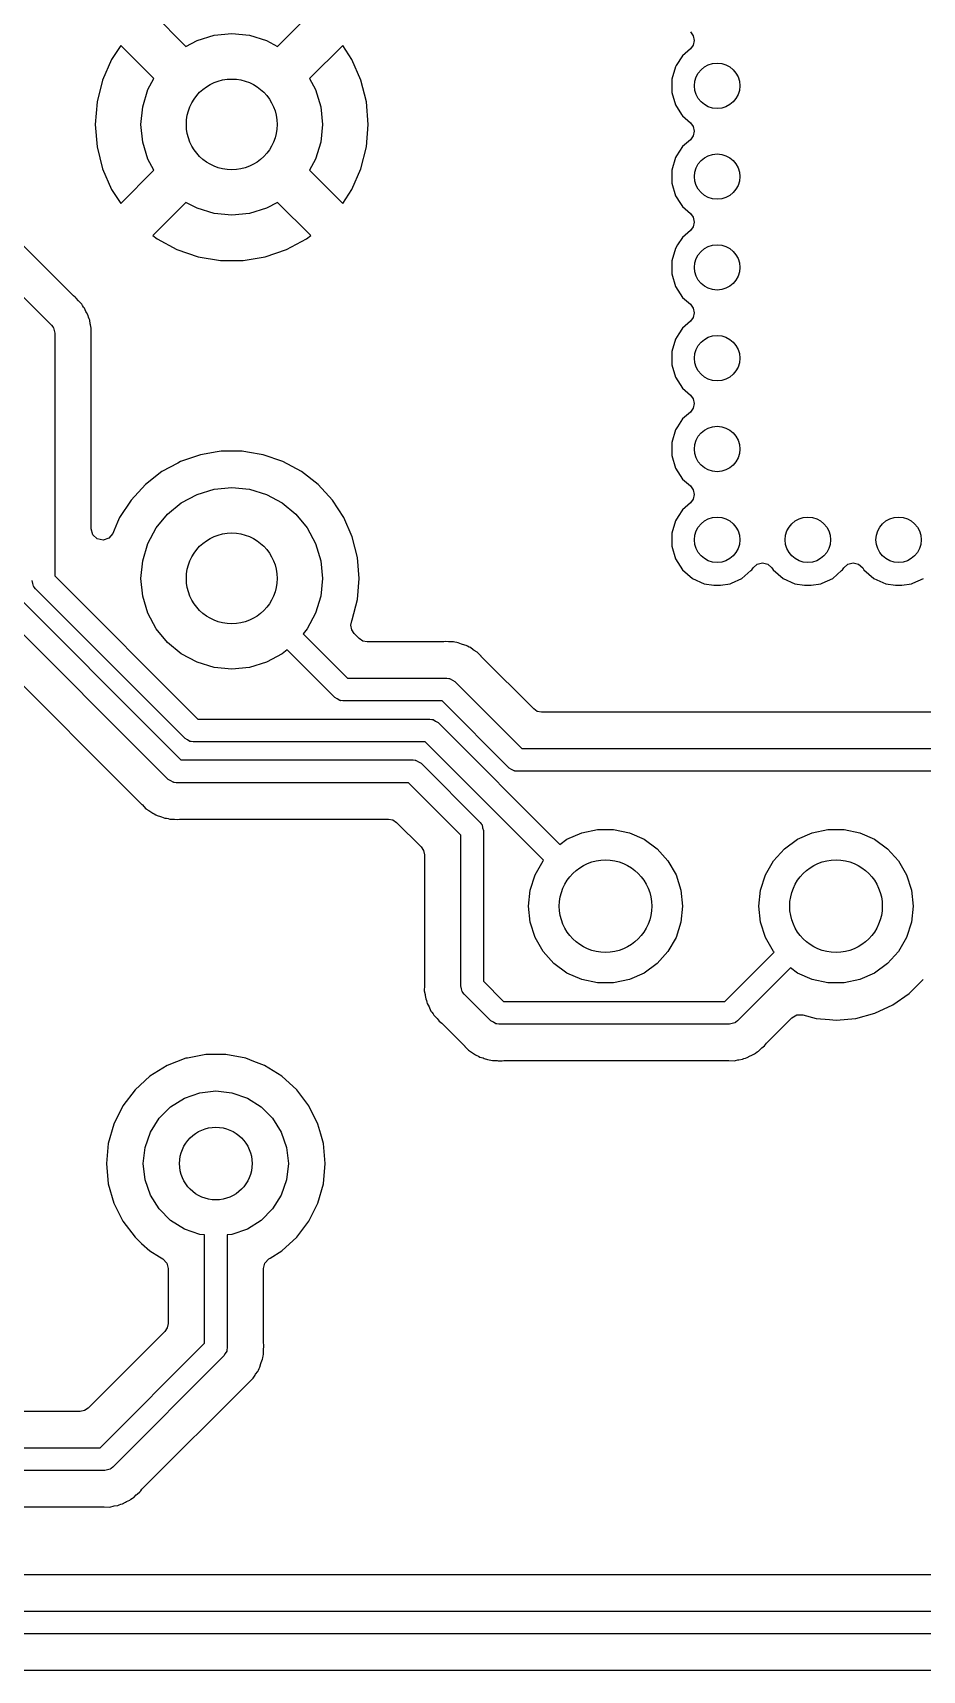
# Model space of a CAD drawing. Extents: x 0.79 to 7.48, y -4.92 to -0.79.
# Drawn here: x 2.857 to 3.243, y -1.91 to -1.2 of the extents above; entities that cross this region are included whole.
import ezdxf

# ---------------------------------------------------------------- set-up
doc = ezdxf.new("R2010")
doc.units = 0
doc.header["$MEASUREMENT"] = 0
doc.layers.add('BLACK', color=7, linetype='CONTINUOUS')

msp = doc.modelspace()

# ---------------------------------------------------------------- linework, layer by layer
at = {"layer": 'BLACK', "linetype": 'CONTINUOUS'}
for p, q in [((2.90866, -1.19198), (2.92303, -1.20636)), ((2.96279, -1.20636), (2.97717, -1.19198)), ((2.89475, -1.20591), (2.8908, -1.21195)), ((2.90911, -1.22028), (2.89475, -1.20591)), ((2.92303, -1.20636), (2.92785, -1.20378)), ((2.92785, -1.20378), (2.93523, -1.20154)), ((2.93523, -1.20154), (2.94291, -1.20079)), ((2.94291, -1.20079), (2.95059, -1.20154)), ((2.95059, -1.20154), (2.95798, -1.20378)), ((2.95798, -1.20378), (2.96279, -1.20636)), ((2.99108, -1.20591), (2.97671, -1.22028)), ((2.99503, -1.21195), (2.99108, -1.20591)), ((3.14191, -1.20005), (3.14316, -1.20171)), ((3.14316, -1.20577), (3.14191, -1.20743)), ((3.14316, -1.20171), (3.1436, -1.20374)), ((3.1436, -1.20374), (3.14316, -1.20577)), ((2.8908, -1.21195), (2.88687, -1.22092)), ((2.99896, -1.22092), (2.99503, -1.21195)), ((3.1385, -1.21039), (3.13578, -1.21462)), ((3.14191, -1.20743), (3.1385, -1.21039)), ((2.88687, -1.22092), (2.88446, -1.2304)), ((2.90654, -1.22509), (2.90911, -1.22028)), ((2.97671, -1.22028), (2.97929, -1.22509)), ((3.00136, -1.2304), (2.99896, -1.22092)), ((3.13543, -1.21516), (3.13384, -1.22059)), ((3.13384, -1.22059), (3.13384, -1.22626)), ((3.13578, -1.21462), (3.13543, -1.21516)), ((2.9043, -1.23248), (2.90654, -1.22509)), ((2.97929, -1.22509), (2.98153, -1.23248)), ((3.13384, -1.22626), (3.13543, -1.23169)), ((2.88446, -1.2304), (2.88366, -1.24016)), ((2.90354, -1.24016), (2.9043, -1.23248)), ((2.98153, -1.23248), (2.98228, -1.24016)), ((3.00217, -1.24016), (3.00136, -1.2304)), ((3.13543, -1.23169), (3.13809, -1.23582)), ((2.77415, -1.23668), (2.8647, -1.32723)), ((2.88366, -1.24016), (2.88446, -1.24991)), ((2.9043, -1.24784), (2.90354, -1.24016)), ((2.98228, -1.24016), (2.98153, -1.24784)), ((3.00136, -1.24991), (3.00217, -1.24016)), ((3.13809, -1.23582), (3.1385, -1.23646)), ((3.1385, -1.23646), (3.14191, -1.23942)), ((3.14191, -1.23942), (3.14316, -1.24108)), ((3.14316, -1.24108), (3.1436, -1.24311)), ((2.90654, -1.25522), (2.9043, -1.24784)), ((2.98153, -1.24784), (2.97929, -1.25522)), ((3.14191, -1.2468), (3.1385, -1.24976)), ((3.14316, -1.24514), (3.14191, -1.2468)), ((3.1436, -1.24311), (3.14316, -1.24514)), ((2.88446, -1.24991), (2.88687, -1.2594)), ((2.90911, -1.26004), (2.90654, -1.25522)), ((2.97929, -1.25522), (2.97671, -1.26004)), ((2.99896, -1.2594), (3.00136, -1.24991)), ((3.13543, -1.25453), (3.13384, -1.25996)), ((3.13592, -1.25377), (3.13543, -1.25453)), ((3.1385, -1.24976), (3.13592, -1.25377)), ((2.88687, -1.2594), (2.8908, -1.26836)), ((2.89475, -1.2744), (2.90911, -1.26004)), ((2.97671, -1.26004), (2.99108, -1.2744)), ((2.99503, -1.26836), (2.99896, -1.2594)), ((3.13384, -1.25996), (3.13384, -1.26563)), ((2.8908, -1.26836), (2.89475, -1.2744)), ((2.99108, -1.2744), (2.99503, -1.26836)), ((3.13384, -1.26563), (3.13543, -1.27107)), ((2.89475, -1.2744), (2.89475, -1.2744)), ((2.92303, -1.27396), (2.90866, -1.28833)), ((2.92785, -1.27653), (2.92303, -1.27396)), ((2.93523, -1.27877), (2.92785, -1.27653)), ((2.95798, -1.27653), (2.95059, -1.27877)), ((2.96279, -1.27396), (2.95798, -1.27653)), ((2.97717, -1.28833), (2.96279, -1.27396)), ((3.13543, -1.27107), (3.13758, -1.2744)), ((3.13758, -1.2744), (3.1385, -1.27583)), ((3.1385, -1.27583), (3.14191, -1.27879)), ((2.94291, -1.27953), (2.93523, -1.27877)), ((2.95059, -1.27877), (2.94291, -1.27953)), ((3.14191, -1.27879), (3.14316, -1.28045)), ((3.14316, -1.28451), (3.14191, -1.28617)), ((3.14316, -1.28045), (3.1436, -1.28248)), ((3.1436, -1.28248), (3.14316, -1.28451)), ((2.8743, -1.31453), (2.8481, -1.28833)), ((2.90866, -1.28833), (2.9105, -1.28977)), ((2.90866, -1.28833), (2.90866, -1.28833)), ((2.9105, -1.28977), (2.91911, -1.29442)), ((2.96672, -1.29442), (2.97532, -1.28977)), ((2.97532, -1.28977), (2.97717, -1.28833)), ((3.1385, -1.28913), (3.13637, -1.29244)), ((3.14191, -1.28617), (3.1385, -1.28913)), ((2.91911, -1.29442), (2.92837, -1.2976)), ((2.92837, -1.2976), (2.93802, -1.29921)), ((2.93802, -1.29921), (2.94781, -1.29921)), ((2.94781, -1.29921), (2.95746, -1.2976)), ((2.95746, -1.2976), (2.96672, -1.29442)), ((3.13543, -1.2939), (3.13384, -1.29933)), ((3.13384, -1.29933), (3.13384, -1.305)), ((3.13637, -1.29244), (3.13543, -1.2939)), ((3.13384, -1.305), (3.13543, -1.31044)), ((3.13543, -1.31044), (3.13752, -1.31367)), ((2.87494, -1.31507), (2.8743, -1.31453)), ((2.87547, -1.31545), (2.87494, -1.31507)), ((2.87644, -1.31664), (2.87547, -1.31545)), ((2.87678, -1.31701), (2.87644, -1.31664)), ((2.87786, -1.31809), (2.87678, -1.31701)), ((2.87818, -1.31866), (2.87786, -1.31809)), ((2.87865, -1.31935), (2.87818, -1.31866)), ((2.87906, -1.31986), (2.87865, -1.31935)), ((2.87967, -1.32126), (2.87906, -1.31986)), ((3.13752, -1.31367), (3.1385, -1.3152)), ((3.1385, -1.3152), (3.14191, -1.31816)), ((3.14191, -1.31816), (3.14316, -1.31982)), ((3.14316, -1.31982), (3.1436, -1.32185)), ((2.8647, -1.32723), (2.86523, -1.32793)), ((2.8799, -1.32171), (2.87967, -1.32126)), ((2.88065, -1.32305), (2.8799, -1.32171)), ((2.8808, -1.32368), (2.88065, -1.32305)), ((2.88065, -1.32305), (2.88065, -1.32305)), ((2.88107, -1.32447), (2.8808, -1.32368)), ((2.88133, -1.32507), (2.88107, -1.32447)), ((2.88154, -1.32659), (2.88133, -1.32507)), ((2.88163, -1.32708), (2.88154, -1.32659)), ((2.88198, -1.3285), (2.88163, -1.32708)), ((3.14191, -1.32554), (3.1385, -1.3285)), ((3.14316, -1.32388), (3.14191, -1.32554)), ((3.1436, -1.32185), (3.14316, -1.32388)), ((2.86523, -1.32793), (2.86536, -1.32805)), ((2.86536, -1.32805), (2.86539, -1.32815)), ((2.86539, -1.32815), (2.86554, -1.32835)), ((2.86554, -1.32835), (2.8658, -1.32954)), ((2.8658, -1.32954), (2.86614, -1.33071)), ((2.86614, -1.33071), (2.86614, -1.43595)), ((2.88191, -1.33098), (2.88199, -1.32857)), ((2.88191, -1.33115), (2.88191, -1.33098)), ((2.88191, -1.41554), (2.88191, -1.33115)), ((2.88199, -1.32857), (2.88198, -1.3285)), ((3.13543, -1.33327), (3.13384, -1.3387)), ((3.1369, -1.33098), (3.13543, -1.33327)), ((3.1385, -1.3285), (3.1369, -1.33098)), ((3.13384, -1.3387), (3.13384, -1.34437)), ((3.13384, -1.34437), (3.13543, -1.34981)), ((3.13543, -1.34981), (3.1385, -1.35457)), ((3.1385, -1.35457), (3.1385, -1.35457)), ((3.1385, -1.35457), (3.14191, -1.35753)), ((3.14191, -1.35753), (3.14316, -1.35919)), ((3.14316, -1.36325), (3.14191, -1.36491)), ((3.14316, -1.35919), (3.1436, -1.36122)), ((3.1436, -1.36122), (3.14316, -1.36325)), ((3.1385, -1.36787), (3.13632, -1.37126)), ((3.14191, -1.36491), (3.1385, -1.36787)), ((3.13543, -1.37264), (3.13384, -1.37807)), ((3.13632, -1.37126), (3.13543, -1.37264)), ((2.92933, -1.38337), (2.92069, -1.38634)), ((2.93654, -1.38217), (2.92933, -1.38337)), ((2.93834, -1.38187), (2.93654, -1.38217)), ((2.94748, -1.38187), (2.93834, -1.38187)), ((2.94974, -1.38225), (2.94748, -1.38187)), ((2.9565, -1.38337), (2.94974, -1.38225)), ((2.96514, -1.38634), (2.9565, -1.38337)), ((3.13384, -1.37807), (3.13384, -1.38374)), ((3.13384, -1.38374), (3.13543, -1.38918)), ((2.91265, -1.39069), (2.90544, -1.3963)), ((2.91948, -1.38699), (2.91265, -1.39069)), ((2.92069, -1.38634), (2.91948, -1.38699)), ((2.92069, -1.38634), (2.92069, -1.38634)), ((2.92069, -1.38634), (2.92069, -1.38634)), ((2.97317, -1.39069), (2.96514, -1.38634)), ((2.96514, -1.38634), (2.96514, -1.38634)), ((2.96514, -1.38634), (2.96514, -1.38634)), ((2.98039, -1.3963), (2.97317, -1.39069)), ((3.13543, -1.38918), (3.13752, -1.39242)), ((2.90544, -1.3963), (2.89925, -1.40303)), ((2.92785, -1.40063), (2.93523, -1.39839)), ((2.93523, -1.39839), (2.94291, -1.39764)), ((2.94291, -1.39764), (2.95059, -1.39839)), ((2.95059, -1.39839), (2.95798, -1.40063)), ((2.98657, -1.40303), (2.98039, -1.3963)), ((3.13752, -1.39242), (3.1385, -1.39394)), ((3.1385, -1.39394), (3.14191, -1.3969)), ((3.14191, -1.3969), (3.14316, -1.39856)), ((3.14316, -1.39856), (3.1436, -1.40059)), ((2.89925, -1.40303), (2.89425, -1.41068)), ((2.91507, -1.40917), (2.92104, -1.40427)), ((2.92104, -1.40427), (2.92785, -1.40063)), ((2.95798, -1.40063), (2.96479, -1.40427)), ((2.96479, -1.40427), (2.97075, -1.40917)), ((2.99157, -1.41068), (2.98657, -1.40303)), ((3.14191, -1.40428), (3.1385, -1.40724)), ((3.14316, -1.40262), (3.14191, -1.40428)), ((3.1436, -1.40059), (3.14316, -1.40262)), ((2.89342, -1.41258), (2.89186, -1.41614)), ((2.89425, -1.41068), (2.89342, -1.41258)), ((2.91018, -1.41514), (2.91507, -1.40917)), ((2.97075, -1.40917), (2.97565, -1.41514)), ((2.99524, -1.41904), (2.99157, -1.41068)), ((3.13543, -1.41201), (3.13384, -1.41744)), ((3.13664, -1.41014), (3.13543, -1.41201)), ((3.1385, -1.40724), (3.13664, -1.41014)), ((2.88262, -1.41807), (2.88191, -1.41554)), ((2.88454, -1.41987), (2.88262, -1.41807)), ((2.88711, -1.42041), (2.88454, -1.41987)), ((2.8896, -1.41953), (2.88711, -1.42041)), ((2.89126, -1.4175), (2.8896, -1.41953)), ((2.89186, -1.41614), (2.89126, -1.4175)), ((2.90654, -1.42194), (2.91018, -1.41514)), ((2.97565, -1.41514), (2.97929, -1.42194)), ((2.99749, -1.4279), (2.99524, -1.41904)), ((3.13384, -1.41744), (3.13384, -1.42311)), ((2.9043, -1.42933), (2.90654, -1.42194)), ((2.97929, -1.42194), (2.98153, -1.42933)), ((3.13384, -1.42311), (3.13543, -1.42855)), ((2.83866, -1.43353), (2.92088, -1.51575)), ((2.90354, -1.43701), (2.9043, -1.42933)), ((2.98153, -1.42933), (2.98228, -1.43701)), ((2.99824, -1.43701), (2.99749, -1.4279)), ((3.13543, -1.42855), (3.1385, -1.43331)), ((3.1385, -1.43331), (3.1385, -1.43331)), ((3.1385, -1.43331), (3.14278, -1.43702)), ((3.16431, -1.43702), (3.16819, -1.43365)), ((3.16819, -1.43365), (3.16859, -1.43331)), ((3.16859, -1.43331), (3.16912, -1.43248)), ((3.16912, -1.43248), (3.17089, -1.43084)), ((3.17089, -1.43084), (3.17323, -1.43024)), ((3.17323, -1.43024), (3.17557, -1.43084)), ((3.17557, -1.43084), (3.17734, -1.43248)), ((3.17734, -1.43248), (3.17787, -1.43331)), ((3.17787, -1.43331), (3.18215, -1.43702)), ((3.20368, -1.43702), (3.20756, -1.43365)), ((3.20756, -1.43365), (3.20796, -1.43331)), ((3.20796, -1.43331), (3.20849, -1.43248)), ((3.20849, -1.43248), (3.21026, -1.43084)), ((3.21026, -1.43084), (3.2126, -1.43024)), ((3.2126, -1.43024), (3.21494, -1.43084)), ((3.21494, -1.43084), (3.21671, -1.43248)), ((3.21671, -1.43248), (3.21724, -1.43331)), ((3.21724, -1.43331), (3.22152, -1.43702)), ((2.85664, -1.43916), (2.8563, -1.43799)), ((2.8569, -1.44035), (2.85664, -1.43916)), ((2.85705, -1.44055), (2.8569, -1.44035)), ((2.85708, -1.44065), (2.85705, -1.44055)), ((2.85721, -1.44077), (2.85708, -1.44065)), ((2.85774, -1.44147), (2.85721, -1.44077)), ((2.86614, -1.43595), (2.92822, -1.49803)), ((2.9043, -1.44469), (2.90354, -1.43701)), ((2.98228, -1.43701), (2.98153, -1.44469)), ((2.99749, -1.44611), (2.99824, -1.43701)), ((3.14278, -1.43702), (3.14793, -1.43938)), ((3.14793, -1.43938), (3.15213, -1.43998)), ((3.15213, -1.43998), (3.15495, -1.43998)), ((3.15495, -1.43998), (3.15915, -1.43938)), ((3.15915, -1.43938), (3.15978, -1.43909)), ((3.15978, -1.43909), (3.16431, -1.43702)), ((3.18215, -1.43702), (3.1873, -1.43938)), ((3.1873, -1.43938), (3.1915, -1.43998)), ((3.1915, -1.43998), (3.19432, -1.43998)), ((3.19432, -1.43998), (3.19852, -1.43938)), ((3.19852, -1.43938), (3.19915, -1.43909)), ((3.19915, -1.43909), (3.20368, -1.43702)), ((3.22152, -1.43702), (3.22667, -1.43938)), ((3.22667, -1.43938), (3.23087, -1.43998)), ((3.23087, -1.43998), (3.23369, -1.43998)), ((3.23369, -1.43998), (3.23789, -1.43938)), ((3.23789, -1.43938), (3.23852, -1.43909)), ((3.23852, -1.43909), (3.24305, -1.43702)), ((2.91536, -1.52415), (2.83314, -1.44193)), ((2.9227, -1.50643), (2.85774, -1.44147)), ((2.90654, -1.45207), (2.9043, -1.44469)), ((2.98153, -1.44469), (2.97929, -1.45207)), ((2.99524, -1.45497), (2.99749, -1.44611)), ((2.91018, -1.45888), (2.90654, -1.45207)), ((2.97929, -1.45207), (2.97565, -1.45888)), ((2.99461, -1.45736), (2.99503, -1.45547)), ((2.99503, -1.45547), (2.99524, -1.45497)), ((2.82804, -1.45913), (2.9039, -1.53499)), ((2.91507, -1.46485), (2.91018, -1.45888)), ((2.97565, -1.45888), (2.97389, -1.46102)), ((2.97389, -1.46102), (2.99318, -1.48031)), ((2.99497, -1.45927), (2.99461, -1.45736)), ((2.99604, -1.46088), (2.99497, -1.45927)), ((2.99828, -1.46312), (2.99604, -1.46088)), ((2.92104, -1.46974), (2.91507, -1.46485)), ((2.92785, -1.47338), (2.92104, -1.46974)), ((2.96479, -1.46974), (2.95798, -1.47338)), ((2.96693, -1.46798), (2.96479, -1.46974)), ((2.98766, -1.48872), (2.96693, -1.46798)), ((2.99987, -1.46418), (2.99828, -1.46312)), ((3.00173, -1.46455), (2.99987, -1.46418)), ((3.03409, -1.46455), (3.00173, -1.46455)), ((3.03492, -1.46448), (3.03409, -1.46455)), ((3.03497, -1.46447), (3.03492, -1.46448)), ((3.03556, -1.46436), (3.03497, -1.46447)), ((3.03695, -1.46451), (3.03556, -1.46436)), ((3.03709, -1.46452), (3.03695, -1.46451)), ((3.03759, -1.46455), (3.03709, -1.46452)), ((3.03912, -1.46455), (3.03759, -1.46455)), ((3.03975, -1.46472), (3.03912, -1.46455)), ((3.04057, -1.46488), (3.03975, -1.46472)), ((3.04122, -1.46495), (3.04057, -1.46488)), ((3.04265, -1.46551), (3.04122, -1.46495)), ((3.04312, -1.46567), (3.04265, -1.46551)), ((3.0446, -1.46608), (3.04312, -1.46567)), ((3.04516, -1.46642), (3.0446, -1.46608)), ((3.0459, -1.46679), (3.04516, -1.46642)), ((3.04651, -1.46703), (3.0459, -1.46679)), ((3.04773, -1.46796), (3.04651, -1.46703)), ((3.04651, -1.46703), (3.04651, -1.46703)), ((3.04815, -1.46824), (3.04773, -1.46796)), ((3.04945, -1.46904), (3.04815, -1.46824)), ((3.0511, -1.4708), (3.04945, -1.46904)), ((2.93523, -1.47562), (2.92785, -1.47338)), ((2.94291, -1.47638), (2.93523, -1.47562)), ((2.95059, -1.47562), (2.94291, -1.47638)), ((2.95798, -1.47338), (2.95059, -1.47562)), ((3.05121, -1.47092), (3.0511, -1.4708)), ((3.07393, -1.49363), (3.05121, -1.47092)), ((2.99318, -1.48031), (3.03628, -1.48031)), ((3.03628, -1.48031), (3.03715, -1.48044)), ((3.03715, -1.48044), (3.03732, -1.48043)), ((3.03732, -1.48043), (3.03742, -1.48048)), ((3.03742, -1.48048), (3.03766, -1.48051)), ((3.03766, -1.48051), (3.03869, -1.48117)), ((3.03869, -1.48117), (3.03976, -1.48176)), ((3.03976, -1.48176), (3.06883, -1.51083)), ((2.98873, -1.4893), (2.98766, -1.48872)), ((2.98976, -1.48996), (2.98873, -1.4893)), ((2.99, -1.48999), (2.98976, -1.48996)), ((2.9901, -1.49005), (2.99, -1.48999)), ((2.99027, -1.49003), (2.9901, -1.49005)), ((2.99114, -1.49016), (2.99027, -1.49003)), ((3.03424, -1.49016), (2.99114, -1.49016)), ((3.06331, -1.51923), (3.03424, -1.49016)), ((2.92822, -1.49803), (3.02894, -1.49803)), ((3.02894, -1.49803), (3.02981, -1.49816)), ((3.02981, -1.49816), (3.02998, -1.49814)), ((3.02998, -1.49814), (3.03008, -1.4982)), ((3.07551, -1.49469), (3.07393, -1.49363)), ((3.07738, -1.49506), (3.07551, -1.49469)), ((3.33954, -1.49506), (3.07738, -1.49506)), ((3.03008, -1.4982), (3.03032, -1.49823)), ((3.03032, -1.49823), (3.03135, -1.49889)), ((3.03135, -1.49889), (3.03242, -1.49947)), ((3.03242, -1.49947), (3.08532, -1.55238)), ((2.92377, -1.50702), (2.9227, -1.50643)), ((2.92479, -1.50767), (2.92377, -1.50702)), ((2.92504, -1.50771), (2.92479, -1.50767)), ((2.92514, -1.50776), (2.92504, -1.50771)), ((2.92531, -1.50775), (2.92514, -1.50776)), ((2.92618, -1.50787), (2.92531, -1.50775)), ((3.0269, -1.50787), (2.92618, -1.50787)), ((3.07825, -1.55923), (3.0269, -1.50787)), ((3.06883, -1.51083), (3.34173, -1.51083)), ((2.92088, -1.51575), (3.0216, -1.51575)), ((3.0216, -1.51575), (3.02247, -1.51587)), ((3.02247, -1.51587), (3.02264, -1.51586)), ((3.02264, -1.51586), (3.02274, -1.51591)), ((3.02274, -1.51591), (3.02299, -1.51595)), ((3.02299, -1.51595), (3.02401, -1.51661)), ((3.02401, -1.51661), (3.02508, -1.51719)), ((3.02508, -1.51719), (3.0507, -1.54281)), ((3.06438, -1.51981), (3.06331, -1.51923)), ((2.91643, -1.52473), (2.91536, -1.52415)), ((2.91746, -1.52539), (2.91643, -1.52473)), ((2.9177, -1.52543), (2.91746, -1.52539)), ((2.9178, -1.52548), (2.9177, -1.52543)), ((2.91797, -1.52547), (2.9178, -1.52548)), ((2.91884, -1.52559), (2.91797, -1.52547)), ((3.01956, -1.52559), (2.91884, -1.52559)), ((3.0423, -1.54833), (3.01956, -1.52559)), ((3.0654, -1.52047), (3.06438, -1.51981)), ((3.06565, -1.52051), (3.0654, -1.52047)), ((3.06574, -1.52056), (3.06565, -1.52051)), ((3.06592, -1.52054), (3.06574, -1.52056)), ((3.06679, -1.52067), (3.06592, -1.52054)), ((3.33969, -1.52067), (3.06679, -1.52067)), ((2.9039, -1.53499), (2.90402, -1.53511)), ((2.90402, -1.53511), (2.90566, -1.53687)), ((2.90566, -1.53687), (2.90566, -1.53687)), ((2.90566, -1.53687), (2.90697, -1.53767)), ((2.90697, -1.53767), (2.90739, -1.53795)), ((2.90739, -1.53795), (2.90861, -1.53887)), ((2.90861, -1.53887), (2.90922, -1.53911)), ((2.90922, -1.53911), (2.90996, -1.53948)), ((2.90996, -1.53948), (2.91052, -1.53982)), ((2.91052, -1.53982), (2.912, -1.54024)), ((2.912, -1.54024), (2.91247, -1.5404)), ((2.91247, -1.5404), (2.9139, -1.54096)), ((2.9139, -1.54096), (2.91455, -1.54103)), ((2.91455, -1.54103), (2.91537, -1.54118)), ((2.91537, -1.54118), (2.916, -1.54136)), ((2.916, -1.54136), (2.91753, -1.54136)), ((2.91753, -1.54136), (2.91803, -1.54138)), ((2.91803, -1.54138), (2.91956, -1.54154)), ((2.91956, -1.54154), (2.9202, -1.54143)), ((2.9202, -1.54143), (2.92103, -1.54136)), ((2.92103, -1.54136), (3.01101, -1.54136)), ((3.01101, -1.54136), (3.01287, -1.54173)), ((3.01287, -1.54173), (3.01446, -1.54279)), ((3.01446, -1.54279), (3.0251, -1.55343)), ((3.0507, -1.54281), (3.05122, -1.54351)), ((3.05122, -1.54351), (3.05136, -1.54363)), ((3.05136, -1.54363), (3.05139, -1.54373)), ((3.05139, -1.54373), (3.05154, -1.54393)), ((3.05154, -1.54393), (3.05179, -1.54512)), ((3.05179, -1.54512), (3.05214, -1.54629)), ((3.05214, -1.54629), (3.05214, -1.61171)), ((3.08839, -1.55015), (3.09478, -1.54731)), ((3.09478, -1.54731), (3.10162, -1.54585)), ((3.10162, -1.54585), (3.10862, -1.54585)), ((3.10862, -1.54585), (3.11546, -1.54731)), ((3.11546, -1.54731), (3.12185, -1.55015)), ((3.18839, -1.55015), (3.19478, -1.54731)), ((3.19478, -1.54731), (3.20162, -1.54585)), ((3.20162, -1.54585), (3.20862, -1.54585)), ((3.20862, -1.54585), (3.21546, -1.54731)), ((3.21546, -1.54731), (3.22185, -1.55015)), ((3.0251, -1.55343), (3.02616, -1.55501)), ((3.0423, -1.61375), (3.0423, -1.54833)), ((3.08532, -1.55238), (3.08839, -1.55015)), ((3.12185, -1.55015), (3.12751, -1.55426)), ((3.12751, -1.55426), (3.13219, -1.55946)), ((3.17804, -1.55946), (3.18273, -1.55426)), ((3.18273, -1.55426), (3.18839, -1.55015)), ((3.22185, -1.55015), (3.22751, -1.55426)), ((3.22751, -1.55426), (3.23219, -1.55946)), ((3.02616, -1.55501), (3.02653, -1.55688)), ((3.02653, -1.55688), (3.02653, -1.61331)), ((3.07455, -1.56552), (3.07804, -1.55946)), ((3.07804, -1.55946), (3.07825, -1.55923)), ((3.13219, -1.55946), (3.13569, -1.56552)), ((3.17455, -1.56552), (3.17804, -1.55946)), ((3.23219, -1.55946), (3.23569, -1.56552)), ((3.07238, -1.57218), (3.07455, -1.56552)), ((3.13569, -1.56552), (3.13785, -1.57218)), ((3.17238, -1.57218), (3.17455, -1.56552)), ((3.23569, -1.56552), (3.23785, -1.57218)), ((3.07165, -1.57913), (3.07238, -1.57218)), ((3.13785, -1.57218), (3.13858, -1.57913)), ((3.17165, -1.57913), (3.17238, -1.57218)), ((3.23785, -1.57218), (3.23858, -1.57913)), ((3.07238, -1.58609), (3.07165, -1.57913)), ((3.13858, -1.57913), (3.13785, -1.58609)), ((3.17238, -1.58609), (3.17165, -1.57913)), ((3.23858, -1.57913), (3.23785, -1.58609)), ((3.07455, -1.59275), (3.07238, -1.58609)), ((3.13785, -1.58609), (3.13569, -1.59275)), ((3.17455, -1.59275), (3.17238, -1.58609)), ((3.23785, -1.58609), (3.23569, -1.59275)), ((3.07804, -1.5988), (3.07455, -1.59275)), ((3.13569, -1.59275), (3.13219, -1.5988)), ((3.17804, -1.5988), (3.17455, -1.59275)), ((3.23569, -1.59275), (3.23219, -1.5988)), ((3.08273, -1.604), (3.07804, -1.5988)), ((3.08839, -1.60812), (3.08273, -1.604)), ((3.12751, -1.604), (3.12185, -1.60812)), ((3.13219, -1.5988), (3.12751, -1.604)), ((3.15682, -1.62047), (3.17825, -1.59904)), ((3.17825, -1.59904), (3.17804, -1.5988)), ((3.22751, -1.604), (3.22185, -1.60812)), ((3.23219, -1.5988), (3.22751, -1.604)), ((3.05214, -1.61171), (3.0609, -1.62047)), ((3.09478, -1.61096), (3.08839, -1.60812)), ((3.10162, -1.61242), (3.09478, -1.61096)), ((3.11546, -1.61096), (3.10862, -1.61242)), ((3.12185, -1.60812), (3.11546, -1.61096)), ((3.18532, -1.60589), (3.16234, -1.62887)), ((3.18839, -1.60812), (3.18532, -1.60589)), ((3.19478, -1.61096), (3.18839, -1.60812)), ((3.20162, -1.61242), (3.19478, -1.61096)), ((3.21546, -1.61096), (3.20862, -1.61242)), ((3.22185, -1.60812), (3.21546, -1.61096)), ((3.23688, -1.61699), (3.24298, -1.6109)), ((3.02652, -1.61348), (3.02644, -1.61589)), ((3.02644, -1.61589), (3.02681, -1.61738)), ((3.02653, -1.61331), (3.02652, -1.61348)), ((3.02681, -1.61738), (3.0269, -1.61787)), ((3.0269, -1.61787), (3.02711, -1.61939)), ((3.04264, -1.61492), (3.0423, -1.61375)), ((3.0429, -1.61611), (3.04264, -1.61492)), ((3.04305, -1.61631), (3.0429, -1.61611)), ((3.04308, -1.61641), (3.04305, -1.61631)), ((3.04321, -1.61653), (3.04308, -1.61641)), ((3.04374, -1.61723), (3.04321, -1.61653)), ((3.05538, -1.62887), (3.04374, -1.61723)), ((3.10862, -1.61242), (3.10162, -1.61242)), ((3.20862, -1.61242), (3.20162, -1.61242)), ((3.22983, -1.62193), (3.23688, -1.61699)), ((3.02711, -1.61939), (3.02737, -1.61999)), ((3.02737, -1.61999), (3.02763, -1.62078)), ((3.02763, -1.62078), (3.02779, -1.62141)), ((3.02779, -1.62141), (3.02854, -1.62275)), ((3.02854, -1.62275), (3.02876, -1.6232)), ((3.02876, -1.6232), (3.02937, -1.6246)), ((3.02937, -1.6246), (3.02979, -1.62511)), ((3.02979, -1.62511), (3.03026, -1.6258)), ((3.03026, -1.6258), (3.03058, -1.62637)), ((3.0609, -1.62047), (3.15682, -1.62047)), ((3.2137, -1.6278), (3.22202, -1.62557)), ((3.22202, -1.62557), (3.22983, -1.62193)), ((3.03058, -1.62637), (3.03166, -1.62745)), ((3.03166, -1.62745), (3.03199, -1.62783)), ((3.03199, -1.62783), (3.03296, -1.62901)), ((3.03296, -1.62901), (3.0335, -1.62939)), ((3.0335, -1.62939), (3.03413, -1.62993)), ((3.03413, -1.62993), (3.04392, -1.63971)), ((3.05645, -1.62946), (3.05538, -1.62887)), ((3.05747, -1.63012), (3.05645, -1.62946)), ((3.05772, -1.63015), (3.05747, -1.63012)), ((3.05781, -1.6302), (3.05772, -1.63015)), ((3.05799, -1.63019), (3.05781, -1.6302)), ((3.05886, -1.63031), (3.05799, -1.63019)), ((3.15886, -1.63031), (3.05886, -1.63031)), ((3.16003, -1.62997), (3.15886, -1.63031)), ((3.16122, -1.62971), (3.16003, -1.62997)), ((3.16142, -1.62956), (3.16122, -1.62971)), ((3.16152, -1.62953), (3.16142, -1.62956)), ((3.16163, -1.6294), (3.16152, -1.62953)), ((3.16234, -1.62887), (3.16163, -1.6294)), ((3.17503, -1.63848), (3.186, -1.62751)), ((3.186, -1.62751), (3.18819, -1.62624)), ((3.18819, -1.62624), (3.19072, -1.62624)), ((3.19072, -1.62624), (3.19654, -1.6278)), ((3.19654, -1.6278), (3.20226, -1.6283)), ((3.20226, -1.6283), (3.20512, -1.62855)), ((3.20512, -1.62855), (3.2137, -1.6278)), ((3.20512, -1.62855), (3.20512, -1.62855)), ((3.20512, -1.62855), (3.20512, -1.62855)), ((3.04392, -1.63971), (3.04404, -1.63983)), ((3.04404, -1.63983), (3.04413, -1.63993)), ((3.04413, -1.63993), (3.04568, -1.64159)), ((3.17293, -1.64062), (3.17412, -1.63965)), ((3.17412, -1.63965), (3.1745, -1.63911)), ((3.1745, -1.63911), (3.17503, -1.63848)), ((2.92303, -1.64509), (2.91487, -1.64826)), ((2.92366, -1.64498), (2.92303, -1.64509)), ((2.93164, -1.64348), (2.92366, -1.64498)), ((2.9404, -1.64348), (2.93164, -1.64348)), ((2.94901, -1.64509), (2.9404, -1.64348)), ((2.95248, -1.64644), (2.94901, -1.64509)), ((2.95718, -1.64826), (2.95248, -1.64644)), ((3.04568, -1.64159), (3.04699, -1.64239)), ((3.04699, -1.64239), (3.0474, -1.64267)), ((3.0474, -1.64267), (3.04819, -1.64327)), ((3.04819, -1.64327), (3.04862, -1.6436)), ((3.04862, -1.6436), (3.04923, -1.64384)), ((3.04923, -1.64384), (3.04998, -1.64421)), ((3.04998, -1.64421), (3.05054, -1.64455)), ((3.05054, -1.64455), (3.05201, -1.64496)), ((3.05201, -1.64496), (3.05249, -1.64512)), ((3.05249, -1.64512), (3.05391, -1.64568)), ((3.05391, -1.64568), (3.05457, -1.64575)), ((3.05457, -1.64575), (3.05538, -1.64591)), ((3.05538, -1.64591), (3.05601, -1.64608)), ((3.05601, -1.64608), (3.05755, -1.64608)), ((3.05755, -1.64608), (3.05805, -1.64611)), ((3.05805, -1.64611), (3.05849, -1.64615)), ((3.05849, -1.64615), (3.05957, -1.64626)), ((3.05957, -1.64626), (3.06022, -1.64615)), ((3.05957, -1.64626), (3.05957, -1.64626)), ((3.05957, -1.64626), (3.05957, -1.64626)), ((3.06022, -1.64615), (3.06105, -1.64608)), ((3.06105, -1.64608), (3.15842, -1.64608)), ((3.15842, -1.64608), (3.15859, -1.64609)), ((3.15859, -1.64609), (3.16099, -1.64617)), ((3.16099, -1.64617), (3.16156, -1.64603)), ((3.16099, -1.64617), (3.16099, -1.64617)), ((3.16099, -1.64617), (3.16099, -1.64617)), ((3.16156, -1.64603), (3.16248, -1.6458)), ((3.16248, -1.6458), (3.16297, -1.64571)), ((3.16297, -1.64571), (3.16449, -1.6455)), ((3.16449, -1.6455), (3.16509, -1.64524)), ((3.16509, -1.64524), (3.16588, -1.64498)), ((3.16588, -1.64498), (3.16652, -1.64482)), ((3.16652, -1.64482), (3.16786, -1.64407)), ((3.16786, -1.64407), (3.1683, -1.64385)), ((3.1683, -1.64385), (3.16971, -1.64324)), ((3.16971, -1.64324), (3.17022, -1.64282)), ((3.17022, -1.64282), (3.17091, -1.64235)), ((3.17091, -1.64235), (3.17115, -1.64222)), ((3.17115, -1.64222), (3.17148, -1.64203)), ((3.17148, -1.64203), (3.17256, -1.64095)), ((3.17256, -1.64095), (3.17293, -1.64062)), ((2.90742, -1.65287), (2.90095, -1.65877)), ((2.91487, -1.64826), (2.90742, -1.65287)), ((2.96463, -1.65287), (2.95718, -1.64826)), ((2.9711, -1.65877), (2.96463, -1.65287)), ((2.90095, -1.65877), (2.89567, -1.66576)), ((2.92236, -1.66237), (2.92902, -1.66004)), ((2.92902, -1.66004), (2.93602, -1.65925)), ((2.93602, -1.65925), (2.94303, -1.66004)), ((2.94303, -1.66004), (2.94969, -1.66237)), ((2.97638, -1.66576), (2.9711, -1.65877)), ((2.89567, -1.66576), (2.89176, -1.6736)), ((2.9114, -1.67111), (2.91639, -1.66612)), ((2.91639, -1.66612), (2.92236, -1.66237)), ((2.94969, -1.66237), (2.95566, -1.66612)), ((2.95566, -1.66612), (2.96065, -1.67111)), ((2.98028, -1.6736), (2.97638, -1.66576)), ((2.89176, -1.6736), (2.88937, -1.68203)), ((2.90765, -1.67708), (2.9114, -1.67111)), ((2.96065, -1.67111), (2.9644, -1.67708)), ((2.98153, -1.67799), (2.98028, -1.6736)), ((2.88937, -1.68203), (2.88856, -1.69075)), ((2.90532, -1.68374), (2.90765, -1.67708)), ((2.9644, -1.67708), (2.96673, -1.68374)), ((2.98268, -1.68203), (2.98153, -1.67799)), ((2.98349, -1.69075), (2.98268, -1.68203)), ((2.90453, -1.69075), (2.90532, -1.68374)), ((2.96673, -1.68374), (2.96752, -1.69075)), ((2.88856, -1.69075), (2.88937, -1.69947)), ((2.90532, -1.69776), (2.90453, -1.69075)), ((2.96752, -1.69075), (2.96673, -1.69776)), ((2.98268, -1.69947), (2.98349, -1.69075)), ((2.88937, -1.69947), (2.89176, -1.70789)), ((2.90765, -1.70441), (2.90532, -1.69776)), ((2.96673, -1.69776), (2.9644, -1.70441)), ((2.98028, -1.70789), (2.98268, -1.69947)), ((2.89176, -1.70789), (2.89567, -1.71574)), ((2.9114, -1.71039), (2.90765, -1.70441)), ((2.91639, -1.71537), (2.9114, -1.71039)), ((2.96065, -1.71039), (2.95566, -1.71537)), ((2.9644, -1.70441), (2.96065, -1.71039)), ((2.97638, -1.71574), (2.98028, -1.70789)), ((2.89567, -1.71574), (2.90095, -1.72273)), ((2.92236, -1.71913), (2.91639, -1.71537)), ((2.95566, -1.71537), (2.94969, -1.71913)), ((2.9711, -1.72273), (2.97638, -1.71574)), ((2.90095, -1.72273), (2.90381, -1.72534)), ((2.90381, -1.72534), (2.90742, -1.72863)), ((2.92902, -1.72145), (2.92236, -1.71913)), ((2.9311, -1.72169), (2.92902, -1.72145)), ((2.9311, -1.76863), (2.9311, -1.72169)), ((2.94303, -1.72145), (2.94094, -1.72169)), ((2.94094, -1.72169), (2.94094, -1.77067)), ((2.94969, -1.71913), (2.94303, -1.72145)), ((2.96463, -1.72863), (2.9711, -1.72273)), ((2.90742, -1.72863), (2.91154, -1.73118)), ((2.91154, -1.73118), (2.91302, -1.7321)), ((2.91302, -1.7321), (2.91472, -1.73387)), ((2.95733, -1.73387), (2.95902, -1.7321)), ((2.95902, -1.7321), (2.95961, -1.73173)), ((2.95961, -1.73173), (2.96463, -1.72863)), ((2.91472, -1.73387), (2.91533, -1.73625)), ((2.91533, -1.73625), (2.91533, -1.76008)), ((2.95671, -1.73625), (2.95733, -1.73387)), ((2.95671, -1.76848), (2.95671, -1.73625)), ((2.91533, -1.76008), (2.91496, -1.76195)), ((2.9139, -1.76353), (2.88066, -1.79678)), ((2.91496, -1.76195), (2.9139, -1.76353)), ((2.88576, -1.81398), (2.9311, -1.76863)), ((2.9395, -1.77415), (2.89128, -1.82238)), ((2.94009, -1.77308), (2.9395, -1.77415)), ((2.94075, -1.77206), (2.94009, -1.77308)), ((2.94078, -1.77181), (2.94075, -1.77206)), ((2.94083, -1.77172), (2.94078, -1.77181)), ((2.94094, -1.77067), (2.94082, -1.77154)), ((2.94082, -1.77154), (2.94083, -1.77172)), ((2.95631, -1.77561), (2.95638, -1.77496)), ((2.95638, -1.77496), (2.95654, -1.77414)), ((2.95654, -1.77414), (2.95671, -1.77351)), ((2.95678, -1.76931), (2.95671, -1.76848)), ((2.95671, -1.77198), (2.95674, -1.77148)), ((2.95671, -1.77351), (2.95671, -1.77198)), ((2.95674, -1.77148), (2.95689, -1.76996)), ((2.95689, -1.76996), (2.95678, -1.76931)), ((2.95302, -1.78254), (2.9533, -1.78213)), ((2.9533, -1.78213), (2.95423, -1.7809)), ((2.95423, -1.7809), (2.95447, -1.78029)), ((2.95447, -1.78029), (2.95484, -1.77955)), ((2.95484, -1.77955), (2.95518, -1.77899)), ((2.95518, -1.77899), (2.95559, -1.77751)), ((2.95559, -1.77751), (2.95575, -1.77704)), ((2.95575, -1.77704), (2.95631, -1.77561)), ((2.90397, -1.83198), (2.95035, -1.78561)), ((2.95035, -1.78561), (2.95046, -1.78549)), ((2.95046, -1.78549), (2.95222, -1.78385)), ((2.95222, -1.78385), (2.95302, -1.78254)), ((2.8772, -1.79821), (2.63961, -1.79821)), ((2.87907, -1.79784), (2.8772, -1.79821)), ((2.88066, -1.79678), (2.87907, -1.79784)), ((2.63917, -1.81398), (2.88576, -1.81398)), ((2.8878, -1.82382), (2.64121, -1.82382)), ((2.88896, -1.82348), (2.8878, -1.82382)), ((2.89015, -1.82322), (2.88896, -1.82348)), ((2.89035, -1.82307), (2.89015, -1.82322)), ((2.89046, -1.82304), (2.89035, -1.82307)), ((2.89057, -1.8229), (2.89046, -1.82304)), ((2.89128, -1.82238), (2.89057, -1.8229)), ((2.89343, -1.83901), (2.89403, -1.83875)), ((2.89403, -1.83875), (2.89482, -1.83848)), ((2.89482, -1.83848), (2.89546, -1.83833)), ((2.89546, -1.83833), (2.89679, -1.83757)), ((2.89679, -1.83757), (2.89724, -1.83735)), ((2.89724, -1.83735), (2.89865, -1.83674)), ((2.89865, -1.83674), (2.89915, -1.83633)), ((2.89915, -1.83633), (2.89984, -1.83586)), ((2.89984, -1.83586), (2.90009, -1.83572)), ((2.90009, -1.83572), (2.90041, -1.83554)), ((2.90041, -1.83554), (2.9015, -1.83445)), ((2.9015, -1.83445), (2.90187, -1.83412)), ((2.90187, -1.83412), (2.90306, -1.83315)), ((2.90306, -1.83315), (2.90344, -1.83262)), ((2.90344, -1.83262), (2.90397, -1.83198)), ((2.76096, -1.83959), (2.88736, -1.83959)), ((2.88736, -1.83959), (2.88752, -1.83959)), ((2.88752, -1.83959), (2.88993, -1.83967)), ((2.88993, -1.83967), (2.8905, -1.83953)), ((2.88993, -1.83967), (2.88993, -1.83967)), ((2.88993, -1.83967), (2.88993, -1.83967)), ((2.8905, -1.83953), (2.89142, -1.83931)), ((2.89142, -1.83931), (2.89191, -1.83922)), ((2.89191, -1.83922), (2.89343, -1.83901)), ((3.52522, -1.86907), (2.7729, -1.86907)), ((2.75374, -1.88484), (3.54587, -1.88484)), ((3.54587, -1.89469), (2.75374, -1.89469)), ((2.7729, -1.91045), (3.52522, -1.91045))]:
    msp.add_line(p, q, dxfattribs=at)
at = {"layer": 'BLACK'}
for centre, radius in [((3.15354, -1.22343), 0.009843), ((2.94291, -1.24016), 0.019685), ((3.15354, -1.2628), 0.009843), ((3.15354, -1.30217), 0.009843), ((3.15354, -1.34154), 0.009843), ((3.15354, -1.38091), 0.009843), ((3.15354, -1.42028), 0.009843), ((3.19291, -1.42028), 0.009843), ((3.23228, -1.42028), 0.009843), ((2.94291, -1.43701), 0.019685), ((3.10512, -1.57913), 0.020079), ((3.20512, -1.57913), 0.020079), ((2.93602, -1.69075), 0.015748)]:
    msp.add_circle(centre, radius, dxfattribs=at)

doc.saveas('drawing.dxf')
